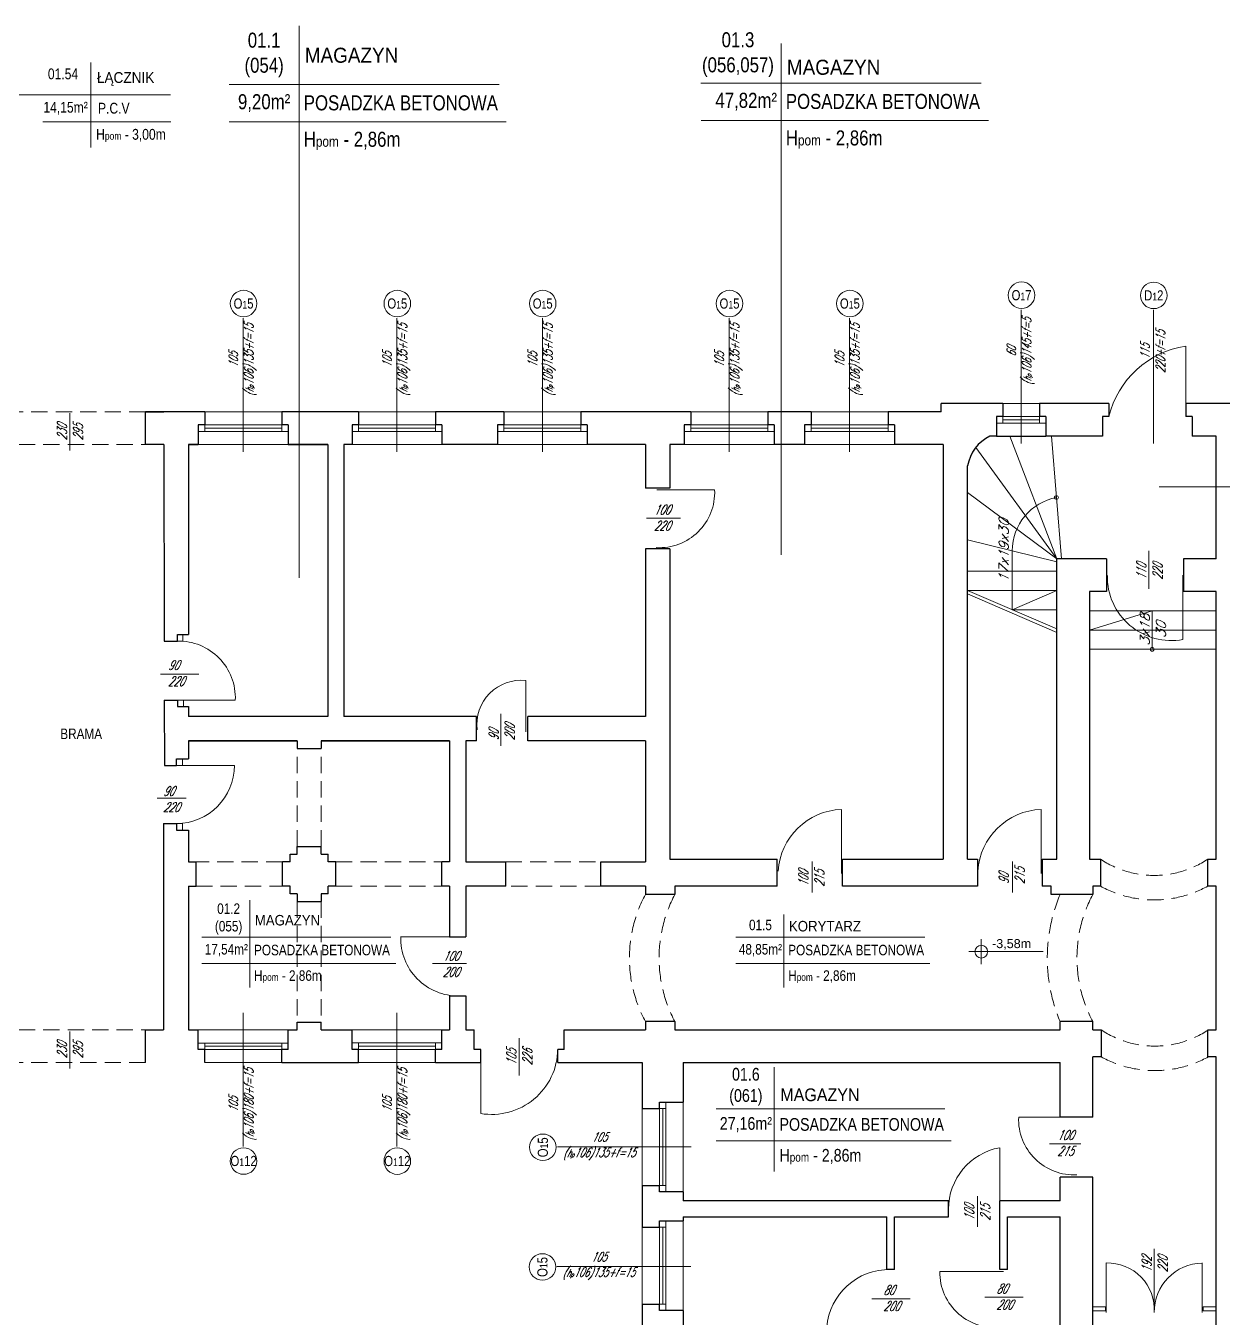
# Model space of a CAD drawing. Header units: millimetres. Extents: x -18485 to 40303, y -22087 to 35064.
# Drawn here: x 5707 to 7572, y 25898 to 27913 of the extents above; entities that cross this region are included whole.
import ezdxf
from ezdxf.enums import TextEntityAlignment as Align

# ---------------------------------------------------------------- set-up
doc = ezdxf.new("R2010")
doc.units = ezdxf.units.MM
doc.linetypes.add('DASHED', pattern=[19.05, 12.7, -6.35])
doc.layers.get('0').update_dxf_attribs({"lineweight": 25})
for name, color, linetype, lineweight in [('01 parter - ściany', 2, 'Continuous', 25), ('03-01_okna', 5, 'Continuous', 15), ('03-02_schody', 6, 'Continuous', 5), ('03_drzwi', 1, 'Continuous', 0), ('04-1_widok', 251, 'Continuous', 5), ('04-2_nad', 251, 'DASHED', 5), ('05-03_opis', 10, 'Continuous', 5)]:
    doc.layers.add(name, color=color, linetype=linetype, lineweight=lineweight)
doc.styles.add('arial', font='arial.ttf')
doc.styles.add('ariel', font='arial.ttf', dxfattribs={"width": 0.8})
doc.styles.add('ariel_wym', font='simplex.shx', dxfattribs={"width": 0.65, "oblique": 25})

# ---------------------------------------------------------------- blocks, each defined once
blk = doc.blocks.new('kota rzutowa')
at = {"ltscale": 0.5}
for p, q in [((-20.6, 0), (102.8, 0)), ((0, -20.6), (0, 20.6))]:
    blk.add_line(p, q, dxfattribs=at)
blk.add_circle((0, 0), 10.6, dxfattribs=at)
at = {"ltscale": 0.5, "style": 'arial'}
blk.add_attdef('POZ._POSADKI_WYKOŃCZONWJ', text='', height=15, dxfattribs=at).set_placement((17.9, 1.4), align=Align.BOTTOM_LEFT)
blk.add_attdef('POZ._POSADZKI_KONSTRUKCJA', text='', height=15, dxfattribs=at).set_placement((17, -5), align=Align.TOP_LEFT)

msp = doc.modelspace()

# ---------------------------------------------------------------- linework, layer by layer
at = {"layer": '01 parter - ściany'}
for p, q in [((7133.1, 27311.1), (7133.1, 27324.1)), ((7229.1, 27324.1), (7133.1, 27324.1)), ((7229.1, 27324.1), (7229.1, 27303.6)), ((7394.1, 27324.1), (7286.1, 27324.1)), ((7286.1, 27324.1), (7286.1, 27303.6)), ((7394.1, 27324.1), (7394.1, 27303.6)), ((7615.1, 27324.1), (7514.1, 27324.1)), ((7514.1, 27324.1), (7514.1, 27303.6)), ((5985.6, 27311.1), (5893.2, 27311.1)), ((5893.2, 27311.1), (5922.1, 27311.1)), ((5893.2, 27260.1), (5893.2, 27311.1)), ((5985.6, 27311.1), (5985.6, 27290.6)), ((6225.1, 27311.1), (6105.6, 27311.1)), ((6105.6, 27311.1), (6105.6, 27290.6)), ((6225.1, 27311.1), (6225.1, 27290.6)), ((6451.6, 27311.1), (6345.1, 27311.1)), ((6345.1, 27311.1), (6345.1, 27290.6)), ((6451.6, 27311.1), (6451.6, 27290.6)), ((6742.6, 27311.1), (6571.6, 27311.1)), ((6571.6, 27311.1), (6571.6, 27290.6)), ((6742.6, 27311.1), (6742.6, 27290.6)), ((6930.1, 27311.1), (6862.6, 27311.1)), ((6862.6, 27311.1), (6862.6, 27290.6)), ((6930.1, 27311.1), (6930.1, 27290.6)), ((7133.1, 27311.1), (7050.1, 27311.1)), ((7050.1, 27311.1), (7050.1, 27290.6)), ((7219.1, 27303.6), (7219.1, 27273.1)), ((7229.1, 27303.6), (7219.1, 27303.6)), ((7296.1, 27303.6), (7286.1, 27303.6)), ((7296.1, 27303.6), (7296.1, 27273.1)), ((7384.1, 27303.6), (7384.1, 27273.1)), ((7394.1, 27303.6), (7384.1, 27303.6)), ((7524.1, 27303.6), (7514.1, 27303.6)), ((7524.1, 27303.6), (7524.1, 27273.1)), ((5975.6, 27290.6), (5975.6, 27260.1)), ((5985.6, 27290.6), (5975.6, 27290.6)), ((6115.6, 27290.6), (6105.6, 27290.6)), ((6115.6, 27290.6), (6115.6, 27260.1)), ((6215.1, 27290.6), (6215.1, 27260.1)), ((6225.1, 27290.6), (6215.1, 27290.6)), ((6355.1, 27290.6), (6345.1, 27290.6)), ((6355.1, 27290.6), (6355.1, 27260.1)), ((6441.6, 27290.6), (6441.6, 27260.1)), ((6451.6, 27290.6), (6441.6, 27290.6)), ((6581.6, 27290.6), (6571.6, 27290.6)), ((6581.6, 27290.6), (6581.6, 27260.1)), ((6732.6, 27290.6), (6732.6, 27260.1)), ((6742.6, 27290.6), (6732.6, 27290.6)), ((6872.6, 27290.6), (6862.6, 27290.6)), ((6872.6, 27290.6), (6872.6, 27260.1)), ((6920.1, 27290.6), (6920.1, 27260.1)), ((6930.1, 27290.6), (6920.1, 27290.6)), ((7060.1, 27290.6), (7050.1, 27290.6)), ((7060.1, 27290.6), (7060.1, 27260.1)), ((7219.1, 27273.1), (7208.8, 27273.1)), ((7219.1, 27273.1), (7296.1, 27273.1)), ((7384.1, 27273.1), (7296.1, 27273.1)), ((7561.1, 27273.1), (7524.1, 27273.1)), ((7561.1, 27082), (7561.1, 27273.1)), ((5922.1, 27260.1), (5893.2, 27260.1)), ((5922.1, 27260.1), (5922.6, 26953.8)), ((5975.6, 27260.1), (5960.1, 27260.1)), ((5960.1, 27260.1), (5960.1, 26963.8)), ((5960.1, 27260.1), (5975.6, 27260.1)), ((6177.1, 27260.1), (6115.6, 27260.1)), ((6115.6, 27260.1), (6177.1, 27260.1)), ((6177.1, 27260.1), (6177.1, 26836.1)), ((6215.1, 27260.1), (6202.1, 27260.1)), ((6202.1, 27260.1), (6202.1, 26836.1)), ((6441.6, 27260.1), (6355.1, 27260.1)), ((6672.1, 27260.1), (6581.6, 27260.1)), ((6672.1, 27260.1), (6672.1, 27192.1)), ((6732.5, 27260.1), (6710.1, 27260.1)), ((6710.1, 27260.1), (6710.1, 27192.1)), ((6920.1, 27260.1), (6872.6, 27260.1)), ((7136.2, 27260.1), (7060.1, 27260.1)), ((7136.2, 27260.1), (7136.2, 26613.8)), ((7174.1, 26613.8), (7174.1, 27226.8)), ((6710.1, 27192.1), (6672.1, 27192.1)), ((6672.1, 27097.6), (6672.1, 26836.1)), ((6710.1, 27097.6), (6672.1, 27097.6)), ((6710.1, 27097.6), (6710.1, 26613.8)), ((7313.1, 26613.8), (7313.1, 27082)), ((7390.5, 27082), (7313.1, 27082)), ((7390.5, 27082), (7390.5, 27031)), ((7561.1, 27082), (7510.5, 27082)), ((7510.5, 27082), (7510.5, 27031)), ((7364.1, 27031), (7364.1, 26613.8)), ((7390.5, 27031), (7364.1, 27031)), ((7561.1, 27031), (7510.5, 27031)), ((7561.1, 26613.8), (7561.1, 27031)), ((5922.6, 26953.8), (5943.1, 26953.8)), ((5943.1, 26963.8), (5960.1, 26963.8)), ((5943.1, 26953.8), (5943.1, 26963.8)), ((5922.5, 26861.6), (5943, 26861.6)), ((5922.5, 26861.6), (5922.7, 26760.1)), ((5943, 26861.6), (5943, 26851.6)), ((5943, 26851.6), (5960.1, 26851.6)), ((5960.1, 26851.6), (5960.1, 26836.1)), ((6177.1, 26836.1), (5960.1, 26836.1)), ((6408.8, 26836.1), (6202.1, 26836.1)), ((6408.8, 26798.1), (6408.8, 26836.1)), ((6672.1, 26836.1), (6488.8, 26836.1)), ((6488.8, 26798.1), (6488.8, 26836.1)), ((5960.1, 26798.1), (5960.1, 26770.1)), ((5960.1, 26798.1), (6129.8, 26798.1)), ((6129.8, 26798.1), (5960.1, 26798.1)), ((6129.8, 26798.1), (6129.8, 26786.1)), ((6367.1, 26798.1), (6166.8, 26798.1)), ((6166.8, 26798.1), (6166.8, 26786.1)), ((6166.8, 26798.1), (6367.1, 26798.1)), ((6367.1, 26798.1), (6367.1, 26609.8)), ((6408.8, 26798.1), (6392.1, 26798.1)), ((6392.1, 26798.1), (6392.1, 26609.8)), ((6672.1, 26798.1), (6488.8, 26798.1)), ((6672.1, 26798.1), (6672.1, 26609.8)), ((5941.8, 26770.1), (5960.1, 26770.1)), ((5941.8, 26760.1), (5941.8, 26770.1)), ((6129.8, 26786.1), (6166.8, 26786.1)), ((5922.7, 26760.1), (5941.8, 26760.1)), ((5921.1, 26669.3), (5941.6, 26669.3)), ((5921.1, 26669.3), (5921.3, 26347.8)), ((5941.6, 26669.3), (5941.6, 26659.3)), ((5941.6, 26659.3), (5960.1, 26659.3)), ((5960.1, 26659.3), (5960.1, 26609.8)), ((6129.8, 26633.8), (6166.8, 26633.8)), ((6129.8, 26621.8), (6129.8, 26633.8)), ((6166.8, 26621.8), (6166.8, 26633.8)), ((5960.1, 26609.8), (5972.1, 26609.8)), ((5972.1, 26571.8), (5972.1, 26609.8)), ((6106.6, 26571.8), (6106.6, 26609.8)), ((6118.6, 26609.8), (6106.6, 26609.8)), ((6118.6, 26621.8), (6129.8, 26621.8)), ((6118.6, 26609.8), (6118.6, 26621.8)), ((6166.8, 26621.8), (6178, 26621.8)), ((6178, 26609.8), (6178, 26621.8)), ((6190, 26609.8), (6178, 26609.8)), ((6190, 26571.8), (6190, 26609.8)), ((6355.1, 26571.8), (6355.1, 26609.8)), ((6367.1, 26609.8), (6355.1, 26609.8)), ((6392.1, 26609.8), (6454.4, 26609.8)), ((6454.4, 26571.8), (6454.4, 26609.8)), ((6602.9, 26609.8), (6672.1, 26609.8)), ((6602.9, 26571.8), (6602.9, 26609.8)), ((6710.1, 26613.8), (6877.2, 26613.8)), ((6710.1, 26613.8), (6877.2, 26613.8)), ((6877.2, 26571.8), (6877.2, 26613.8)), ((6979.1, 26571.8), (6979.1, 26613.8)), ((6979.1, 26613.8), (7136.2, 26613.8)), ((6979.1, 26613.8), (7136.2, 26613.8)), ((7174.1, 26613.8), (7189.4, 26613.8)), ((7189.4, 26613.8), (7189.4, 26571.8)), ((7290.2, 26613.8), (7313.1, 26613.8)), ((7290.2, 26613.8), (7290.2, 26571.8)), ((7364.1, 26613.8), (7381.1, 26613.8)), ((7381.1, 26613.8), (7381.1, 26571.8)), ((7548.1, 26571.8), (7548.1, 26613.8)), ((7548.1, 26613.8), (7561.1, 26613.8)), ((5960.1, 26571.8), (5972.1, 26571.8)), ((5960.1, 26571.8), (5960.1, 26347.8)), ((6118.6, 26571.8), (6106.6, 26571.8)), ((6118.6, 26559.8), (6118.6, 26571.8)), ((6178, 26559.8), (6178, 26571.8)), ((6190, 26571.8), (6178, 26571.8)), ((6367.1, 26571.8), (6355.1, 26571.8)), ((6367.1, 26571.8), (6367.1, 26492.9)), ((6454.4, 26571.8), (6392.1, 26571.8)), ((6392.1, 26571.8), (6392.1, 26492.9)), ((6672.1, 26571.8), (6602.9, 26571.8)), ((6672.1, 26571.8), (6672.1, 26558.8)), ((6718.1, 26571.8), (6718.1, 26558.8)), ((6877.2, 26571.8), (6718.1, 26571.8)), ((7189.4, 26571.8), (6979.1, 26571.8)), ((7304.1, 26571.8), (7290.2, 26571.8)), ((7304.1, 26558.8), (7304.1, 26571.8)), ((7381.1, 26571.8), (7369.1, 26571.8)), ((7369.1, 26571.8), (7369.1, 26558.8)), ((7561.1, 26571.8), (7548.1, 26571.8)), ((7561.1, 26347.8), (7561.1, 26571.8)), ((6129.8, 26559.8), (6118.6, 26559.8)), ((6129.8, 26559.8), (6129.8, 26547.8)), ((6129.8, 26547.8), (6166.8, 26547.8)), ((6178, 26559.8), (6166.8, 26559.8)), ((6166.8, 26559.8), (6166.8, 26547.8)), ((6718.1, 26558.8), (6672.1, 26558.8)), ((7369.1, 26558.8), (7304.1, 26558.8)), ((6367.1, 26492.9), (6392.1, 26492.9)), ((6367.1, 26400.6), (6367.1, 26347.8)), ((6367.1, 26400.6), (6392.1, 26400.6)), ((6392.1, 26400.6), (6392.1, 26347.8)), ((5893.2, 26347.8), (5921.3, 26347.8)), ((5893.2, 26296.8), (5893.2, 26347.8)), ((5960.1, 26347.8), (5975.6, 26347.8)), ((5975.6, 26317.3), (5975.6, 26347.8)), ((6115.6, 26347.8), (6129.8, 26347.8)), ((6115.6, 26317.3), (6115.6, 26347.8)), ((6129.8, 26359.8), (6166.8, 26359.8)), ((6129.8, 26347.8), (6129.8, 26359.8)), ((6166.8, 26347.8), (6166.8, 26359.8)), ((6166.8, 26347.8), (6215.1, 26347.8)), ((6215.1, 26317.4), (6215.1, 26347.9)), ((6355.1, 26317.4), (6355.1, 26347.9)), ((6355.1, 26347.8), (6367.1, 26347.8)), ((6392.1, 26347.8), (6405.5, 26347.8)), ((6405.5, 26317.4), (6405.5, 26347.9)), ((6545.5, 26317.4), (6545.5, 26347.9)), ((6545.5, 26347.8), (6672.1, 26347.8)), ((6672.1, 26360.8), (6672.1, 26347.8)), ((6718.1, 26360.8), (6672.1, 26360.8)), ((6718.1, 26360.8), (6718.1, 26347.8)), ((6718.1, 26347.8), (7318.1, 26347.8)), ((7369.1, 26360.8), (7318.1, 26360.8)), ((7318.1, 26347.8), (7318.1, 26360.8)), ((7369.1, 26347.8), (7369.1, 26360.8)), ((7369.1, 26347.8), (7382.1, 26347.8)), ((7382.1, 26347.8), (7382.1, 26305.8)), ((7548.1, 26305.8), (7548.1, 26347.8)), ((7548.1, 26347.8), (7561.1, 26347.8)), ((5985.6, 26317.3), (5975.6, 26317.3)), ((5985.6, 26296.8), (5985.6, 26317.3)), ((6105.6, 26296.8), (6105.6, 26317.3)), ((6115.6, 26317.3), (6105.6, 26317.3)), ((6225.1, 26317.4), (6215.1, 26317.4)), ((6225.1, 26296.8), (6225.1, 26317.4)), ((6345.1, 26296.8), (6345.1, 26317.4)), ((6355.1, 26317.4), (6345.1, 26317.4)), ((6415.5, 26317.4), (6405.5, 26317.4)), ((6415.5, 26296.8), (6415.5, 26317.4)), ((6535.5, 26296.8), (6535.5, 26317.4)), ((6545.5, 26317.4), (6535.5, 26317.4)), ((7369.1, 26211.8), (7369.1, 26305.8)), ((7382.1, 26305.8), (7369.1, 26305.8)), ((7561.1, 26305.8), (7548.1, 26305.8)), ((7561.1, 25347.7), (7561.1, 26305.8)), ((6105.6, 26296.8), (6225.1, 26296.8)), ((6345.1, 26296.8), (6415.5, 26296.8)), ((6535.5, 26296.8), (6667.1, 26296.8)), ((6667.1, 26296.8), (6667.1, 26225.3)), ((6731.1, 26296.8), (6731.1, 26235.3)), ((6731.1, 26296.8), (7318.1, 26296.8)), ((7318.1, 26211.8), (7318.1, 26296.8)), ((6667.1, 26225.3), (6694.1, 26225.3)), ((6694.1, 26235.3), (6731.1, 26235.3)), ((6694.1, 26225.3), (6694.1, 26235.3)), ((7369.1, 26211.8), (7318.1, 26211.8)), ((6667.1, 26105.3), (6667.1, 26040.3)), ((6667.1, 26105.3), (6694.1, 26105.3)), ((6694.1, 26095.3), (6694.1, 26105.3)), ((7318.1, 26081.3), (7318.1, 26118.1)), ((7369.1, 26118.1), (7318.1, 26118.1)), ((7369.1, 25782.7), (7369.1, 26118.1)), ((6731.1, 26095.3), (6694.1, 26095.3)), ((6731.1, 26095.3), (6731.1, 26081.3)), ((7144.2, 26081.3), (6731.1, 26081.3)), ((7144.2, 26056.3), (7144.2, 26081.3)), ((7318.1, 26081.3), (7224.2, 26081.3)), ((7224.2, 25974.3), (7224.2, 26081.3)), ((6694.1, 26050.3), (6731.1, 26050.3)), ((6694.1, 26040.3), (6694.1, 26050.3)), ((6731.1, 26056.3), (6731.1, 26050.3)), ((6731.1, 26056.3), (7048.1, 26056.3)), ((6731.1, 26056.3), (6731.1, 26050.3)), ((7048.1, 25974.3), (7048.1, 26056.3)), ((7060.1, 25974.3), (7060.1, 26056.3)), ((7060.1, 26056.3), (7144.2, 26056.3)), ((7236.2, 26056.3), (7318.1, 26056.3)), ((7236.2, 25974.3), (7236.2, 26056.3)), ((7318.1, 25802.3), (7318.1, 26056.3)), ((6667.1, 26040.3), (6694.1, 26040.3)), ((7060.1, 25974.3), (7048.1, 25974.3)), ((7236.2, 25974.3), (7224.2, 25974.3)), ((6667.1, 25920.3), (6667.1, 25780.3)), ((6667.1, 25920.3), (6694.1, 25920.3)), ((6694.1, 25910.3), (6694.1, 25920.3)), ((6731.1, 25910.3), (6694.1, 25910.3)), ((6731.1, 25910.3), (6731.1, 25802.3))]:
    msp.add_line(p, q, dxfattribs=at)
msp.add_arc((7236.2, 27216.4), 63, 115.7786, 170.4241, dxfattribs=at)
at = {"layer": '03-01_okna', "linetype": 'Continuous', "lineweight": 0}
for p, q in [((7229.1, 27324.1), (7286.1, 27324.1)), ((5985.6, 27311.1), (6105.6, 27311.1)), ((6225.1, 27311.1), (6345.1, 27311.1)), ((6451.6, 27311.1), (6571.6, 27311.1)), ((6742.6, 27311.1), (6862.6, 27311.1)), ((6930.1, 27311.1), (7050.1, 27311.1)), ((7219.1, 27293.6), (7296.1, 27293.6)), ((7229.1, 27303.6), (7286.1, 27303.6)), ((7229.1, 27293.6), (7229.1, 27303.6)), ((7229.1, 27298.6), (7286.1, 27298.6)), ((7286.1, 27293.6), (7286.1, 27303.6)), ((7296.1, 27293.6), (7286.1, 27293.6)), ((5975.6, 27280.6), (6115.6, 27280.6)), ((5975.6, 27280.6), (5985.6, 27280.6)), ((5985.6, 27290.6), (6105.6, 27290.6)), ((5985.6, 27280.6), (5985.6, 27290.6)), ((5985.6, 27285.6), (6105.6, 27285.6)), ((6105.6, 27280.6), (6105.6, 27290.6)), ((6115.6, 27280.6), (6105.6, 27280.6)), ((6215.1, 27280.6), (6355.1, 27280.6)), ((6215.1, 27280.6), (6225.1, 27280.6)), ((6225.1, 27290.6), (6345.1, 27290.6)), ((6225.1, 27280.6), (6225.1, 27290.6)), ((6225.1, 27285.6), (6345.1, 27285.6)), ((6345.1, 27280.6), (6345.1, 27290.6)), ((6355.1, 27280.6), (6345.1, 27280.6)), ((6441.6, 27280.6), (6581.6, 27280.6)), ((6441.6, 27280.6), (6451.6, 27280.6)), ((6451.6, 27290.6), (6571.6, 27290.6)), ((6451.6, 27280.6), (6451.6, 27290.6)), ((6451.6, 27285.6), (6571.6, 27285.6)), ((6571.6, 27280.6), (6571.6, 27290.6)), ((6581.6, 27280.6), (6571.6, 27280.6)), ((6732.6, 27280.6), (6872.6, 27280.6)), ((6732.6, 27280.6), (6742.6, 27280.6)), ((6742.6, 27290.6), (6862.6, 27290.6)), ((6742.6, 27280.6), (6742.6, 27290.6)), ((6742.6, 27285.6), (6862.6, 27285.6)), ((6862.6, 27280.6), (6862.6, 27290.6)), ((6872.6, 27280.6), (6862.6, 27280.6)), ((6920.1, 27280.6), (7060.1, 27280.6)), ((6920.1, 27280.6), (6930.1, 27280.6)), ((6930.1, 27290.6), (7050.1, 27290.6)), ((6930.1, 27280.6), (6930.1, 27290.6)), ((6930.1, 27285.6), (7050.1, 27285.6)), ((7050.1, 27280.6), (7050.1, 27290.6)), ((7060.1, 27280.6), (7050.1, 27280.6)), ((7219.1, 27273.1), (7296.1, 27273.1)), ((5975.6, 26327.3), (6115.6, 26327.3)), ((5975.6, 26327.3), (5985.6, 26327.3)), ((5985.6, 26327.3), (5985.6, 26317.3)), ((6115.6, 26327.3), (6105.6, 26327.3)), ((6105.6, 26327.3), (6105.6, 26317.3)), ((6215.1, 26327.4), (6355.1, 26327.4)), ((6215.1, 26327.4), (6225.1, 26327.4)), ((6225.1, 26327.4), (6225.1, 26317.4)), ((6355.1, 26327.4), (6345.1, 26327.4)), ((6345.1, 26327.4), (6345.1, 26317.4)), ((5985.6, 26322.3), (6105.6, 26322.3)), ((5985.6, 26317.3), (6105.6, 26317.3)), ((6225.1, 26322.4), (6345.1, 26322.4)), ((6225.1, 26317.4), (6345.1, 26317.4)), ((5985.6, 26296.8), (6105.6, 26296.8)), ((6225.1, 26296.8), (6345.1, 26296.8)), ((6667.1, 26105.3), (6667.1, 26225.3)), ((6694.1, 26105.3), (6694.1, 26225.3)), ((6704.1, 26225.3), (6694.1, 26225.3)), ((6699.1, 26105.3), (6699.1, 26225.3)), ((6704.1, 26095.3), (6704.1, 26235.3)), ((6704.1, 26235.3), (6704.1, 26225.3)), ((6704.1, 26105.3), (6694.1, 26105.3)), ((6704.1, 26095.3), (6704.1, 26105.3)), ((6704.1, 25910.3), (6704.1, 26050.3)), ((6704.1, 26050.3), (6704.1, 26040.3)), ((6667.1, 25920.3), (6667.1, 26040.3)), ((6694.1, 25920.3), (6694.1, 26040.3)), ((6704.1, 26040.3), (6694.1, 26040.3)), ((6699.1, 25920.3), (6699.1, 26040.3)), ((6704.1, 25920.3), (6694.1, 25920.3)), ((6704.1, 25910.3), (6704.1, 25920.3))]:
    msp.add_line(p, q, dxfattribs=at)
at = {"layer": '03-02_schody'}
for p, q in [((7313.1, 27082), (7239.7, 27273.1)), ((7320.1, 27082), (7304.7, 27273.1)), ((7313.1, 27082), (7186.9, 27255.5)), ((7313.1, 27082), (7174.1, 27185.3)), ((7313.1, 27077.1), (7174.1, 27111.8)), ((7243.6, 27002.6), (7243.6, 27094.4)), ((7313.1, 27062.6), (7174.1, 27062.6)), ((7313.1, 27032.6), (7174.1, 27032.6)), ((7313.1, 26972.6), (7174.1, 27032.6)), ((7243.6, 27002.7), (7313.1, 27032.6)), ((7313.1, 26967.2), (7174.1, 27027.2)), ((7313.1, 27002.6), (7243.6, 27002.6)), ((7364.1, 27001), (7561.1, 27001)), ((7364.1, 27001), (7561.1, 27001)), ((7461.6, 27000.8), (7364.1, 26971)), ((7461.6, 26941), (7461.6, 27001)), ((7364.1, 26971), (7561.1, 26971)), ((7364.1, 26941), (7561.1, 26941))]:
    msp.add_line(p, q, dxfattribs=at)
for centre in [(7312.4, 27177.6), (7461.6, 26941)]:
    msp.add_circle(centre, 3, dxfattribs=at)
msp.add_arc((7328.2, 27094.4), 84.6, 100.7724, 180, dxfattribs=at)
at = {"layer": '03_drzwi'}
for p, q in [((7514.1, 27413.6), (7514.1, 27303.6)), ((5775.5, 27308.8), (5775.5, 27250.9)), ((6779.9, 27189.3), (6689.9, 27189.3)), ((6673.8, 27145.4), (6726.8, 27145.4)), ((7456.6, 27094.5), (7456.6, 27035.1)), ((7509.5, 27056.3), (7509.5, 26956.3)), ((5941.6, 26953.8), (5951.6, 26953.8)), ((5951.6, 26953.8), (5951.6, 26963.8)), ((5916.8, 26902.4), (5976.3, 26902.4)), ((6485.9, 26892.4), (6485.9, 26812.4)), ((6033.2, 26861.6), (5943.2, 26861.6)), ((5943.2, 26861.6), (5952.4, 26861.6)), ((5952.4, 26851.6), (5952.4, 26861.6)), ((6446.9, 26840.4), (6446.9, 26790.6)), ((5951, 26760.1), (5951, 26770.1)), ((6031.8, 26760.1), (5941.8, 26760.1)), ((5941.8, 26760.1), (5951, 26760.1)), ((5911.6, 26708.7), (5956.8, 26708.7)), ((6977.6, 26691.4), (6977.6, 26591.4)), ((7288.7, 26691.4), (7288.7, 26591.4)), ((5941.8, 26669.3), (5951, 26669.3)), ((5951, 26659.3), (5951, 26669.3)), ((6931.9, 26610.3), (6931.9, 26561.8)), ((7244.1, 26610.3), (7244.1, 26561.8)), ((6290.8, 26492.9), (6380.8, 26492.9)), ((6340.6, 26451.1), (6393.2, 26451.1)), ((5775.5, 26345.4), (5775.5, 26287.6)), ((6475.5, 26334.7), (6475.5, 26276.8)), ((6415.5, 26317.4), (6415.5, 26217.4)), ((7253.6, 26211.8), (7343.6, 26211.8)), ((7224.2, 26164.2), (7224.2, 26064.2)), ((7301.8, 26170), (7350.3, 26170)), ((7189.6, 26088.6), (7189.6, 26040.6)), ((7464.8, 25907.2), (7464.8, 26006.4)), ((7389.9, 25907.2), (7390, 25984.5)), ((7539.6, 25984.5), (7539.6, 25907.2)), ((7130.7, 25971.2), (7230, 25971.2)), ((7025, 25928.7), (7084.4, 25928.7)), ((7201.1, 25931), (7260.5, 25931)), ((7389.1, 25916.1), (7369.1, 25916.1)), ((7389.1, 25910.1), (7369.1, 25910.1)), ((7389.1, 25910.1), (7389.1, 25916.1)), ((7561.1, 25916.1), (7541.1, 25916.1)), ((7541.1, 25910.1), (7541.1, 25916.1)), ((7561.1, 25910.1), (7541.1, 25910.1))]:
    msp.add_line(p, q, dxfattribs=at)
for centre, radius, start, end in [((7536.4, 27268.8), 146.5, 98.7602, 166.2607), ((6693.9, 27185.4), 86.1, 266.7861, 2.5686), ((7491.4, 27054.3), 99.7, 178.9391, 280.4518), ((5944.4, 26865), 88.9, 357.7963, 90.8803), ((6478.5, 26823.8), 69, 83.8378, 186.9272), ((5941.3, 26759.8), 90.5, 270.3254, 0.1942), ((6981.1, 26589), 102.4, 91.9142, 176.4973), ((7292.1, 26589), 102.4, 91.9142, 176.4973), ((6380.7, 26490.5), 89.9, 178.4823, 270.668), ((6432.7, 26318.8), 102.8, 260.3894, 359.2218), ((7339.6, 26207.9), 86.1, 177.4314, 273.2139), ((7241.9, 26068.1), 97.7, 100.4362, 180.0003), ((7391.9, 25911.5), 73, 356.5721, 91.5081), ((7540.9, 25908.3), 76.1, 90.9936, 180.8716), ((7052.1, 25876.5), 97.8, 88.8241, 175.4334), ((7217.7, 25970.5), 87.1, 179.5388, 278.2069)]:
    msp.add_arc(centre, radius, start, end, dxfattribs=at)
at = {"layer": '04-1_widok'}
for p, q in [((5975.6, 27260.1), (6115.6, 27260.1)), ((6215.1, 27260.1), (6355.1, 27260.1)), ((6441.6, 27260.1), (6581.6, 27260.1)), ((6732.6, 27260.1), (6872.6, 27260.1)), ((6920.1, 27260.1), (7060.1, 27260.1)), ((5975.6, 26347.8), (6115.6, 26347.8)), ((6215.1, 26347.8), (6355.1, 26347.8)), ((6731.1, 26095.3), (6731.1, 26235.3)), ((6731.1, 25910.3), (6731.1, 26050.3))]:
    msp.add_line(p, q, dxfattribs=at)
at = {"layer": '04-2_nad', "ltscale": 2}
for p, q in [((5893.2, 27311.1), (5657.8, 27311.1)), ((5657.8, 27260.1), (5893.2, 27260.1)), ((6129.8, 26633.8), (6129.8, 26786.1)), ((6166.8, 26633.8), (6166.8, 26786.1)), ((6106.6, 26609.8), (5972.1, 26609.8)), ((6190, 26609.8), (6355.1, 26609.8)), ((6454.4, 26609.8), (6602.9, 26609.8)), ((5972.1, 26571.8), (6106.6, 26571.8)), ((6190, 26571.8), (6355.1, 26571.8)), ((6602.9, 26571.8), (6454.4, 26571.8)), ((6129.8, 26547.8), (6129.8, 26359.8)), ((6166.8, 26547.8), (6166.8, 26359.8)), ((5657.8, 26347.8), (5893.2, 26347.8)), ((5893.2, 26296.8), (5657.8, 26296.8))]:
    msp.add_line(p, q, dxfattribs=at)
for centre, radius, start, end in [((7464.6, 26739), 150.5, 236.3027, 303.6975), ((7464.6, 26723.6), 173.3, 241.1876, 298.8126), ((6856.4, 26459.8), 209.2, 151.762, 208.238), ((6905, 26459.8), 211.6, 152.1083, 207.9101), ((7554.2, 26459.8), 256, 157.2524, 202.7476), ((7556, 26459.8), 211.6, 152.1083, 207.9101), ((7465.6, 26473), 150.5, 236.3027, 303.6975), ((7465.6, 26457.6), 173.3, 241.1876, 298.8124)]:
    msp.add_arc(centre, radius, start, end, dxfattribs=at)
at = {"layer": '05-03_opis'}
for p, q in [((6132.6, 27912.7), (6132.6, 27052.3)), ((6883.6, 27885.1), (6883.6, 27088.2)), ((5808, 27855.4), (5808, 27722.9)), ((6023.7, 27821.2), (6444.2, 27821.2)), ((6758.4, 27823.3), (7195.2, 27823.3)), ((5396.4, 27805), (5932.1, 27805)), ((5733.6, 27763), (5932.6, 27763)), ((6023.7, 27762.8), (6455.4, 27762.8)), ((6759, 27765), (7206.4, 27765)), ((7472.3, 27194.2), (8168.4, 27194.2)), ((6055.8, 26549.7), (6055.8, 26414.1)), ((6887.9, 26527.6), (6887.9, 26414.1)), ((5981.1, 26492.1), (6275.4, 26492.1)), ((6813.2, 26492.1), (7107.6, 26492.1)), ((5981.1, 26451.3), (6283.2, 26451.3)), ((6813.2, 26451.3), (7115.4, 26451.3)), ((6872.9, 26289.6), (6872.9, 26127)), ((6782.5, 26224.5), (7138.7, 26224.5)), ((6782.5, 26175.1), (7148.2, 26175.1))]:
    msp.add_line(p, q, dxfattribs=at)
at = {"layer": '05-03_opis', "lineweight": 0}
for p, q in [((6045.6, 27248.7), (6045.6, 27457.1)), ((6285.1, 27248.7), (6285.1, 27457.1)), ((6511.6, 27248.7), (6511.6, 27457.1)), ((6802.6, 27248.7), (6802.6, 27457.1)), ((6990.1, 27248.7), (6990.1, 27457.1)), ((7257.6, 27261.7), (7257.6, 27470.1)), ((7463.5, 27261.6), (7463.5, 27470)), ((6045.6, 26374.5), (6045.6, 26166.1)), ((6285.1, 26374.4), (6285.1, 26166)), ((6743.5, 26165.3), (6535.1, 26165.3)), ((6742.7, 25978.8), (6534.3, 25978.8))]:
    msp.add_line(p, q, dxfattribs=at)
for centre in [(7258.1, 27492.8), (6046.1, 27479.8), (6285.6, 27479.8), (6512.1, 27479.8), (6803.1, 27479.8), (6990.6, 27479.8), (7464, 27492.6), (6512.4, 26164.8), (6046.1, 26143.4), (6285.6, 26143.3), (6511.7, 25978.3)]:
    msp.add_circle(centre, 20.7, dxfattribs=at)

# ---------------------------------------------------------------- block references
at = {"layer": '05-03_opis', "xscale": 0.9359999999996944, "yscale": 0.9359999999978754, "zscale": 0.9359999999996944}
msp.add_blockref('kota rzutowa', (7195.3, 26469.7), dxfattribs=at).add_auto_attribs({'POZ._POSADKI_WYKOŃCZONWJ': '-3,58m'})

# ---------------------------------------------------------------- texts
at = {"layer": '03_drzwi', "char_height": 15, "width": 160.59, "style": 'ariel_wym'}
for s, insert, attachment_point, rotation in [('230\\P295', (5795.8, 27266.7), 7, 90), ('100\\P220', (6685.3, 27126.1), 7, 0.0085), ('110\\P220', (7477.4, 27049.5), 7, 90), ('90\\P220', (5928.3, 26883.7), 7, 0.0085), ('90\\P200', (6468.1, 26799.2), 7, 90), ('90\\P220', (5920.8, 26687.4), 7, 0.0085), ('100\\P215', (6950.6, 26571.2), 7, 90), ('90\\P215', (7262.8, 26575.2), 7, 90), ('100\\P200', (6356.5, 26430.7), 7, 0.0085), ('230\\P295', (5795.8, 26303.4), 7, 90), ('105\\P226', (6495.8, 26292.6), 7, 90), ('100\\P215', (7313.6, 26151.3), 7, 0.0085), ('100\\P215', (7209.1, 26050.4), 7, 90), ('192\\P220', (7485.5, 25994.8), 9, 90), ('80\\P200', (7042.8, 25909.8), 7, 0.0085), ('80\\P200', (7218.9, 25912.1), 7, 0.0085)]:
    msp.add_mtext(s, dxfattribs=dict(at, insert=insert, attachment_point=attachment_point, rotation=rotation))
at = {"layer": '05-03_opis', "style": 'ariel'}
for s, insert, char_height, width, attachment_point in [('{\\fArial|b0|i0|c238|p34;01.1\\P(054)}', (6078.1, 27867.3), 23.423, 108.913, 5), ('{\\fArial|b0|i0|c238|p34;01.3\\P(056,057)}', (6816.3, 27867.9), 23.423, 108.913, 5), ('\\W0.9;{\\fArial|b0|i0|c238|p34;MAGAZYN}', (6141.5, 27866.7), 23.423, 356.637, 4), ('\\W0.9;{\\fArial|b0|i0|c238|p34;MAGAZYN}', (6892.5, 27847.9), 23.423, 356.637, 4), ('{\\fArial|b0|i0|c238|p34;01.54}', (5764.8, 27837.7), 16.865, 78.417, 5), ('\\W0.9;{\\fArial|b0|i0|c238|p34;ŁĄCZNIK}', (5817.6, 27829.6), 16.865, 337.54, 4), ('{\\fArial|b0|i0|c238|p34;9,20m²}', (6078.1, 27792.3), 23.423, 108.913, 5), (' POSADZKA BETONOWA', (6132.6, 27792.5), 23.423, 322.789, 4), ('{\\fArial|b0|i0|c238|p34;47,82m²}', (6829.1, 27794.4), 23.423, 108.913, 5), (' POSADZKA BETONOWA', (6883.6, 27794.7), 23.423, 322.789, 4), ('{\\fArial|b0|i0|c238|p34;14,15m²}', (5768.8, 27784.2), 16.865, 78.417, 5), ('P.C.V', (5819.3, 27784.2), 16.86, 232.408, 4), ('{\\fArial|b0|i0|c238|p34; H\\H0.7x;pom\\H1.429x; - 3,00m}', (5811.2, 27741.8), 16.865, 232.408, 4), ('{\\fArial|b0|i0|c238|p34; H\\H0.7x;pom\\H1.429x; - 2,86m}', (6132.6, 27733.4), 23.423, 322.789, 4), ('{\\fArial|b0|i0|c238|p34; H\\H0.7x;pom\\H1.429x; - 2,86m}', (6883.6, 27735.5), 23.423, 322.789, 4), ('BRAMA ', (5793.1, 26809.2), 16.4, 76.239, 5), ('{\\fArial|b0|i0|c238|p34;01.2\\P(055)}', (6022.8, 26520.6), 16.396, 76.239, 5), ('\\W0.9;{\\fArial|b0|i0|c238|p34;MAGAZYN}', (6063.5, 26518.6), 16.396, 249.646, 4), ('{\\fArial|b0|i0|c238|p34;01.5}', (6851.3, 26511.2), 16.396, 76.239, 5), ('\\W0.9;{\\fArial|b0|i0|c238|p34;KORYTARZ}', (6895.7, 26509.3), 16.396, 249.646, 4), ('{\\fArial|b0|i0|c238|p34;17,54m²}', (6019.2, 26471.9), 16.396, 76.239, 5), (' POSADZKA BETONOWA', (6057.3, 26472.1), 16.396, 225.952, 4), ('{\\fArial|b0|i0|c238|p34;48,85m²}', (6851.3, 26471.9), 16.396, 76.239, 5), (' POSADZKA BETONOWA', (6889.5, 26472.1), 16.396, 225.952, 4), ('{\\fArial|b0|i0|c238|p34; H\\H0.7x;pom\\H1.429x; - 2,86m}', (6057.3, 26430.7), 16.396, 225.952, 4), ('{\\fArial|b0|i0|c238|p34; H\\H0.7x;pom\\H1.429x; - 2,86m}', (6889.5, 26430.7), 16.396, 225.952, 4), ('{\\fArial|b0|i0|c238|p34;01.6\\P}(061)', (6828.6, 26259.1), 19.84, 92.249, 5), ('\\W0.9;{\\fArial|b0|i0|c238|p34;MAGAZYN}', (6882.3, 26246.5), 19.84, 302.072, 4), ('{\\fArial|b0|i0|c238|p34;27,16m²}', (6828.6, 26200.1), 19.84, 92.249, 5), (' POSADZKA BETONOWA', (6874.8, 26200.3), 19.84, 273.402, 4), ('{\\fArial|b0|i0|c238|p34; H\\H0.7x;pom\\H1.429x; - 2,86m}', (6874.8, 26150.2), 19.84, 273.402, 4)]:
    msp.add_mtext(s, dxfattribs=dict(at, insert=insert, char_height=char_height, width=width, attachment_point=attachment_point))
at = {"layer": '05-03_opis', "lineweight": 0, "attachment_point": 5}
for s, insert, char_height, width, style in [('O{\\H0.7576x;1}7', (7258.1, 27492.8), 15.84, 75.194, 'ariel'), ('D{\\H0.7576x;1}2', (7464, 27492.6), 15.84, 75.194, 'ariel'), ('O{\\H0.7576x;1}5', (6046.1, 27479.8), 15.84, 75.194, 'ariel'), ('O{\\H0.7576x;1}5', (6285.6, 27479.8), 15.84, 75.194, 'ariel'), ('O{\\H0.7576x;1}5', (6512.1, 27479.8), 15.84, 75.194, 'ariel'), ('O{\\H0.7576x;1}5', (6803.1, 27479.8), 15.84, 75.194, 'ariel'), ('O{\\H0.7576x;1}5', (6990.6, 27479.8), 15.84, 75.194, 'ariel'), ('105\\P({\\H0.8333x;h\\H0.6x;p}106)135+f=15', (6600.3, 26166.4), 14.4, 62.661, 'ariel_wym'), ('O{\\H0.7576x;1}12', (6046.1, 26143.4), 15.84, 75.194, 'ariel'), ('O{\\H0.7576x;1}12', (6285.6, 26143.3), 15.84, 75.194, 'ariel'), ('105\\P({\\H0.8333x;h\\H0.6x;p}106)135+f=15', (6599.5, 25979.8), 14.4, 62.661, 'ariel_wym')]:
    msp.add_mtext(s, dxfattribs=dict(at, insert=insert, char_height=char_height, width=width, style=style))
at = {"layer": '05-03_opis', "lineweight": 0, "attachment_point": 5, "rotation": 90}
for s, insert, char_height, width, style in [('60\\P({\\H0.8333x;h\\H0.6x;p}106)145+f=5', (7256.5, 27405), 14.4, 62.661, 'ariel_wym'), ('105\\P({\\H0.8333x;h\\H0.6x;p}106)135+f=15', (6044.5, 27392), 14.4, 62.661, 'ariel_wym'), ('105\\P({\\H0.8333x;h\\H0.6x;p}106)135+f=15', (6284, 27392), 14.4, 62.661, 'ariel_wym'), ('105\\P({\\H0.8333x;h\\H0.6x;p}106)135+f=15', (6510.5, 27392), 14.4, 62.661, 'ariel_wym'), ('105\\P({\\H0.8333x;h\\H0.6x;p}106)135+f=15', (6801.5, 27392), 14.4, 62.661, 'ariel_wym'), ('105\\P({\\H0.8333x;h\\H0.6x;p}106)135+f=15', (6989, 27392), 14.4, 62.661, 'ariel_wym'), ('115\\P220+f=15', (7462.4, 27404.8), 14.4, 62.661, 'ariel_wym'), ('{\\W1;17x19x30}', (7230.4, 27094.4), 15, 55, 'ariel_wym'), ('{\\W1;3x18\\P30}', (7462.6, 26971), 15, 55, 'ariel_wym'), ('105\\P({\\H0.8333x;h\\H0.6x;p}106)180+f=15', (6044.5, 26231.2), 14.4, 62.661, 'ariel_wym'), ('105\\P({\\H0.8333x;h\\H0.6x;p}106)180+f=15', (6284, 26231.2), 14.4, 62.661, 'ariel_wym'), ('O{\\H0.7576x;1}5', (6512.4, 26164.8), 15.84, 75.194, 'ariel'), ('O{\\H0.7576x;1}5', (6511.7, 25978.3), 15.84, 75.194, 'ariel')]:
    msp.add_mtext(s, dxfattribs=dict(at, insert=insert, char_height=char_height, width=width, style=style))

doc.saveas('drawing.dxf')
